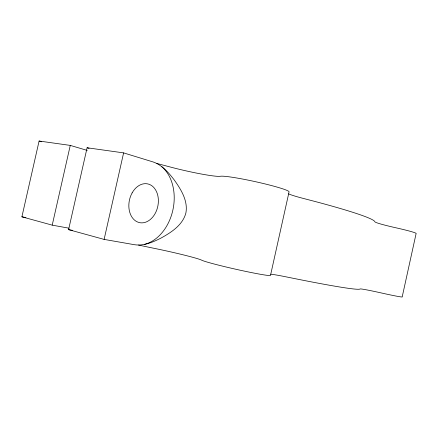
<?xml version="1.0" encoding="UTF-8"?>
<svg xmlns="http://www.w3.org/2000/svg" width="438" height="438" viewBox="0 0 438 438"><rect width="100%" height="100%" fill="white"/><g stroke="black" fill="none" stroke-linecap="round" stroke-linejoin="round"><path stroke-width="0.66" d="M68.974 228.187L52.215 225.143L70.266 145.4L87.25 150.415M68.591 229.643L87.096 147.765L123.609 152.889L153.207 161.983C162.12 165.006 168.531 172.583 174.116 179.783C180.916 189.32 188.181 200.763 185.887 213.005C182.728 225.066 171.302 232.375 161.042 238.058C152.966 242.154 143.91 246.079 134.652 244.743L104.118 239.405L68.591 229.643L72.615 230.366M104.118 239.405L123.609 152.889M52.215 225.143L21.9 216.815L39.097 141.025L70.266 145.4M21.9 216.815L25.908 217.555M156.848 163.451L170.716 167.13A36.223 2.836 12.8 0 0 218.195 176.361L220.139 176.311A35.549 2.732 12.4 0 1 257.38 182.12A35.549 2.732 12.4 0 1 289.075 191.811L270.492 275.431A35.598 1.637 12.7 0 1 237.867 269.704A35.598 1.637 12.7 0 1 201.425 260.052L199.64 259.362A36.277 1.697 12.5 0 0 152.566 248.012L138.507 245.077M39.097 141.025L41.709 141.781M87.096 147.765L89.056 148.351M270.755 274.199A35.642 1.582 13 0 1 286.819 277.008L297.791 279.214A144.332 5.19 12.7 0 0 360.052 289.003A30.134 1.051 13.2 0 1 381.531 293A27.665 0.903 13.1 0 0 402.21 296.838L416.1 233.618A27.632 1.506 11.8 0 0 395.886 227.787A30.102 1.757 11.7 0 1 374.884 221.754A144.157 8.661 12.5 0 0 315.031 201.48L304.202 198.655A35.587 2.644 11.9 0 1 288.604 193.864M161.836 166.769A42.459 31.164 -78.3 0 1 172.824 210.295A42.459 31.164 -78.3 0 1 144.409 244.371M132.156 192.862L131.581 193.946A19.798 14.52 -78.3 0 0 136.974 221.743L138.687 222.422A19.798 14.52 -78.3 0 0 146.883 221.699L148.641 220.73A19.798 14.52 -78.3 0 0 155.572 189.873L154.406 188.203A19.798 14.52 -78.3 0 0 150.792 185.077L149.123 184.305A19.798 14.52 -78.3 0 0 132.156 192.862"/></g></svg>
